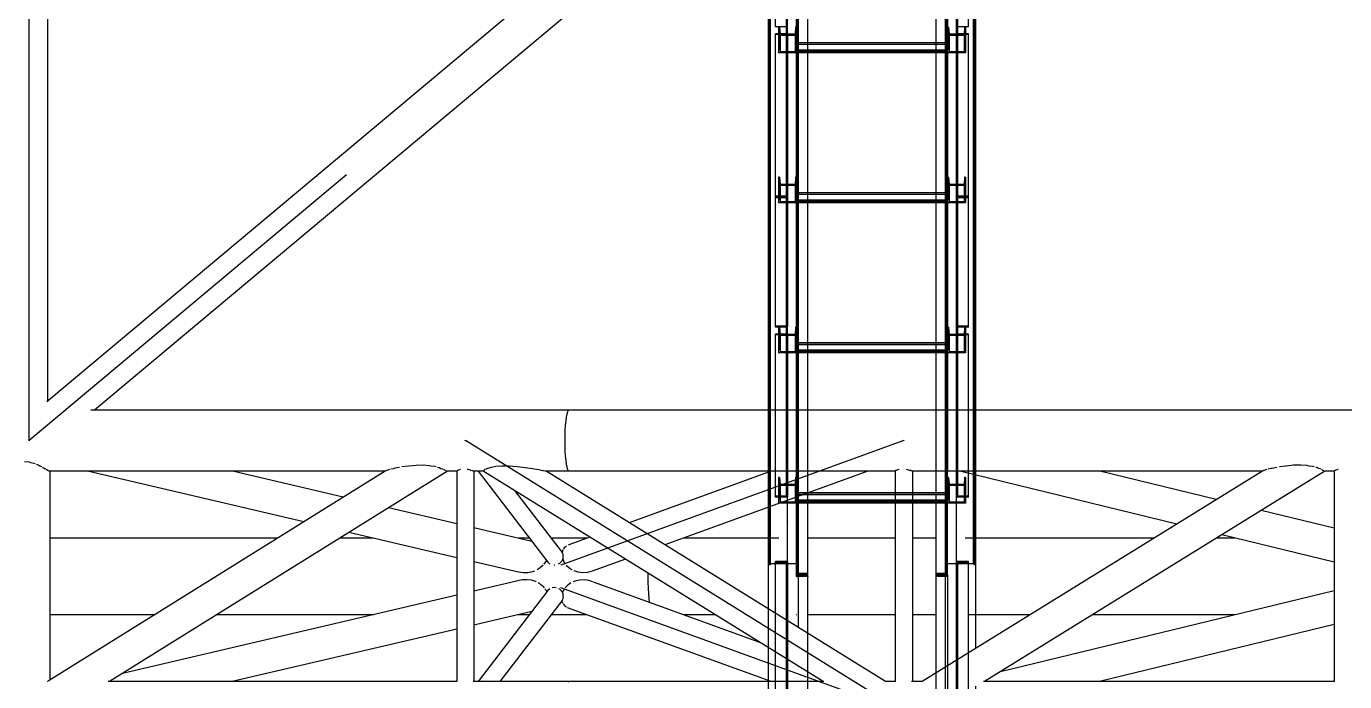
# Model space of a CAD drawing. Header units: millimetres. Extents: x 150209.93 to 150215.05, y 136675.65 to 136679.93.
# Drawn here: x 150210.9472 to 150211.1219, y 136678.4369 to 136678.5238 of the extents above; entities that cross this region are included whole.
import ezdxf

# ---------------------------------------------------------------- set-up
doc = ezdxf.new("R2010")
doc.units = ezdxf.units.MM
doc.header["$LTSCALE"] = 0.25
for name, pattern in [('CENTER', [50.8, 31.75, -6.35, 6.35, -6.35]), ('XKITLINE00', [0]), ('XKITLINE02', [4, 2, -2]), ('XKITLINE03', [6, 3, -1, 1, -1])]:
    doc.linetypes.add(name, pattern=pattern)

# ---------------------------------------------------------------- blocks, each defined once
blk = doc.blocks.new('çatıı')
at = {"color": 1, "linetype": 'XKITLINE03'}
for p, q in [((10599, 14104.66), (10599, 15770.92)), ((10711, 14104.66), (10710.99, 15770.92)), ((10605, 14100.27), (10605, 15740.27)), ((10705, 15740.27), (10705, 14100.27)), ((10599.01, 14459.35), (10599.01, 14351.82)), ((10605.02, 14458.87), (10605.02, 14447.31)), ((10705, 14447.31), (10705, 14458.87)), ((10710.99, 14351.82), (10710.99, 14459.35)), ((10705, 14448.55), (10605.02, 14448.55)), ((10605.02, 14359.4), (10605.02, 14347.84)), ((10705, 14347.84), (10705, 14359.4)), ((10599.01, 14351.82), (10599.01, 14266.2)), ((10705, 14349.08), (10605.02, 14349.08)), ((10710.99, 14266.2), (10710.99, 14351.82)), ((10599.01, 14260.42), (10599.01, 14152.89)), ((10605.02, 14259.94), (10605.02, 14248.38)), ((10705, 14248.38), (10705, 14259.94)), ((10710.99, 14152.89), (10710.99, 14260.42)), ((10705, 14249.62), (10605.02, 14249.62)), ((10605.02, 14160.47), (10605.02, 14148.91)), ((10705, 14148.91), (10705, 14160.47)), ((10705, 14150.15), (10605.02, 14150.15)), ((10599, 12460.22), (10599, 14136.58)), ((10711, 12460.22), (10710.99, 14136.58)), ((10599.01, 14110.24), (10599.01, 14019.79)), ((10710.99, 14019.79), (10710.99, 14110.24)), ((10605, 12460.27), (10605, 14100.27)), ((10705, 14100.27), (10705, 12460.27))]:
    blk.add_line(p, q, dxfattribs=at)
at = {"color": 116, "linetype": 'XKITLINE02', "true_color": 0x136734}
for p, q in [((10587.15, 14108.01), (10587.15, 15752.41)), ((10587.68, 14108.55), (10587.68, 15753.25)), ((10604.92, 14108.55), (10604.92, 15753.25)), ((10605.45, 14108.01), (10605.45, 15752.41)), ((10704.55, 14108.01), (10704.54, 15752.41)), ((10705.08, 14108.55), (10705.07, 15753.25)), ((10722.31, 14108.55), (10722.31, 15753.25)), ((10722.85, 14108.01), (10722.84, 15752.41)), ((10605, 14100.27), (10605, 15742.34)), ((10605.85, 14100.42), (10605.85, 15742.2)), ((10612.5, 14102.25), (10612.5, 15742.25)), ((10704.15, 14100.42), (10704.15, 15742.2)), ((10705, 14100.27), (10705, 15742.34)), ((10606.3, 14153.32), (10606.3, 15706.31)), ((10723.69, 14167.42), (10723.69, 15692.58)), ((10697.5, 14102.34), (10697.5, 15676.38)), ((10704.15, 15668.71), (10704.15, 14100.42)), ((10705, 15669.24), (10705, 14100.27)), ((10591.01, 14464.5), (10591.01, 14550.75)), ((10598.21, 14458.78), (10598.21, 14550.12)), ((10599.01, 14458.78), (10599.01, 14550.75)), ((10710.99, 14458.78), (10710.99, 14550.75)), ((10711.79, 14458.78), (10711.79, 14550.12)), ((10718.99, 14464.5), (10718.99, 14550.75)), ((10598.21, 14464.5), (10591.01, 14464.5)), ((10598.21, 14459.87), (10591.01, 14459.87)), ((10591.01, 14351.82), (10591.01, 14459.87)), ((10599.01, 14459.35), (10591.01, 14459.35)), ((10593.7, 14464.34), (10593.02, 14464.34)), ((10593.02, 14464.34), (10593.02, 14458.87)), ((10593.02, 14464.34), (10593.02, 14452.78)), ((10605.02, 14458.87), (10593.02, 14458.87)), ((10593.02, 14458.87), (10593.02, 14447.31)), ((10593.7, 14464.34), (10594.08, 14459.57)), ((10593.7, 14464.34), (10593.7, 14452.78)), ((10603.95, 14459.57), (10594.08, 14459.57)), ((10594.08, 14459.57), (10594.08, 14448.01)), ((10599.01, 14464.56), (10598.21, 14464.56)), ((10598.21, 14352.34), (10598.21, 14464.56)), ((10599.01, 14458.78), (10598.21, 14458.78)), ((10599.01, 14351.82), (10599.01, 14464.56)), ((10604.34, 14464.34), (10603.95, 14459.57)), ((10603.95, 14459.57), (10603.95, 14448.01)), ((10605.02, 14464.34), (10604.34, 14464.34)), ((10604.34, 14464.34), (10604.34, 14452.78)), ((10605.02, 14464.34), (10605.02, 14458.87)), ((10605.02, 14464.34), (10605.02, 14452.78)), ((10605.02, 14458.87), (10605.02, 14447.31)), ((10705, 14464.34), (10705, 14452.78)), ((10705, 14464.34), (10705, 14458.87)), ((10705.68, 14464.34), (10705, 14464.34)), ((10705, 14458.87), (10705, 14447.31)), ((10717, 14458.87), (10705, 14458.87)), ((10705.68, 14464.34), (10705.68, 14452.78)), ((10705.68, 14464.34), (10706.06, 14459.57)), ((10706.06, 14459.57), (10706.06, 14448.01)), ((10715.93, 14459.57), (10706.06, 14459.57)), ((10710.99, 14351.82), (10710.99, 14464.56)), ((10711.79, 14464.56), (10710.99, 14464.56)), ((10718.99, 14459.35), (10710.99, 14459.35)), ((10711.79, 14458.78), (10710.99, 14458.78)), ((10711.79, 14352.34), (10711.79, 14464.56)), ((10718.99, 14464.5), (10711.79, 14464.5)), ((10718.99, 14459.87), (10711.79, 14459.87)), ((10716.32, 14464.34), (10715.93, 14459.57)), ((10715.93, 14459.57), (10715.93, 14448.01)), ((10716.32, 14464.34), (10716.32, 14452.78)), ((10717, 14464.34), (10716.32, 14464.34)), ((10717, 14464.34), (10717, 14452.78)), ((10717, 14464.34), (10717, 14458.87)), ((10717, 14458.87), (10717, 14447.31)), ((10718.99, 14351.82), (10718.99, 14459.87)), ((10593.7, 14452.78), (10593.02, 14452.78)), ((10593.02, 14452.78), (10593.02, 14447.31)), ((10593.7, 14452.78), (10594.08, 14448.01)), ((10604.34, 14452.78), (10603.95, 14448.01)), ((10605.02, 14452.78), (10604.34, 14452.78)), ((10605.02, 14447.31), (10605.02, 14454.02)), ((10612.5, 14454.02), (10605.02, 14454.02)), ((10705, 14453.95), (10605.02, 14453.95)), ((10705, 14452.85), (10605.02, 14452.85)), ((10605.02, 14452.78), (10605.02, 14447.31)), ((10705, 14452.78), (10605.02, 14452.78)), ((10705, 14454.02), (10697.5, 14454.02)), ((10705, 14447.31), (10705, 14454.02)), ((10705, 14452.78), (10705, 14447.31)), ((10705.68, 14452.78), (10705, 14452.78)), ((10705.68, 14452.78), (10706.06, 14448.01)), ((10716.32, 14452.78), (10715.93, 14448.01)), ((10717, 14452.78), (10716.32, 14452.78)), ((10717, 14452.78), (10717, 14447.31)), ((10605.02, 14447.31), (10593.02, 14447.31)), ((10603.95, 14448.01), (10594.08, 14448.01)), ((10705, 14449.14), (10605.02, 14449.14)), ((10612.5, 14448.55), (10605.02, 14448.55)), ((10705, 14448.12), (10605.02, 14448.12)), ((10612.5, 14447.31), (10605.02, 14447.31)), ((10705, 14448.55), (10697.5, 14448.55)), ((10705, 14447.31), (10697.5, 14447.31)), ((10717, 14447.31), (10705, 14447.31)), ((10715.93, 14448.01), (10706.06, 14448.01)), ((10593.7, 14364.87), (10593.02, 14364.87)), ((10593.02, 14364.87), (10593.02, 14359.4)), ((10593.02, 14364.87), (10593.02, 14353.32)), ((10593.7, 14364.87), (10594.08, 14360.1)), ((10593.7, 14364.87), (10593.7, 14353.32)), ((10604.34, 14364.87), (10603.95, 14360.1)), ((10605.02, 14364.87), (10604.34, 14364.87)), ((10604.34, 14364.87), (10604.34, 14353.32)), ((10605.02, 14364.87), (10605.02, 14359.4)), ((10605.02, 14364.87), (10605.02, 14353.32)), ((10705, 14364.87), (10705, 14353.32)), ((10705, 14364.87), (10705, 14359.4)), ((10705.68, 14364.87), (10705, 14364.87)), ((10705.68, 14364.87), (10705.68, 14353.32)), ((10705.68, 14364.87), (10706.06, 14360.1)), ((10716.32, 14364.87), (10715.93, 14360.1)), ((10716.32, 14364.87), (10716.32, 14353.32)), ((10717, 14364.87), (10716.32, 14364.87)), ((10717, 14364.87), (10717, 14353.32)), ((10717, 14364.87), (10717, 14359.4)), ((10605.02, 14359.4), (10593.02, 14359.4)), ((10593.02, 14359.4), (10593.02, 14347.84)), ((10603.95, 14360.1), (10594.08, 14360.1)), ((10594.08, 14360.1), (10594.08, 14348.54)), ((10599.01, 14357.02), (10598.21, 14357.02)), ((10603.95, 14360.1), (10603.95, 14348.54)), ((10605.02, 14359.4), (10605.02, 14347.84)), ((10605.02, 14347.84), (10605.02, 14354.55)), ((10612.5, 14354.55), (10605.02, 14354.55)), ((10705, 14354.48), (10605.02, 14354.48)), ((10705, 14354.55), (10697.5, 14354.55)), ((10705, 14359.4), (10705, 14347.84)), ((10717, 14359.4), (10705, 14359.4)), ((10705, 14347.84), (10705, 14354.55)), ((10706.06, 14360.1), (10706.06, 14348.54)), ((10715.93, 14360.1), (10706.06, 14360.1)), ((10711.79, 14357.02), (10710.99, 14357.02)), ((10715.93, 14360.1), (10715.93, 14348.54)), ((10717, 14359.4), (10717, 14347.84)), ((10598.21, 14352.34), (10591.01, 14352.34)), ((10591.01, 14265.57), (10591.01, 14351.82)), ((10599.01, 14351.82), (10591.01, 14351.82)), ((10599.01, 14351.82), (10591.01, 14351.82)), ((10598.21, 14351.18), (10591.01, 14351.18)), ((10593.7, 14353.32), (10593.02, 14353.32)), ((10593.02, 14353.32), (10593.02, 14347.84)), ((10605.02, 14347.84), (10593.02, 14347.84)), ((10593.7, 14353.32), (10594.08, 14348.54)), ((10603.95, 14348.54), (10594.08, 14348.54)), ((10598.21, 14259.84), (10598.21, 14351.18)), ((10599.01, 14345.46), (10598.21, 14345.46)), ((10599.01, 14259.84), (10599.01, 14351.82)), ((10604.34, 14353.32), (10603.95, 14348.54)), ((10605.02, 14353.32), (10604.34, 14353.32)), ((10705, 14353.39), (10605.02, 14353.39)), ((10605.02, 14353.32), (10605.02, 14347.84)), ((10705, 14353.32), (10605.02, 14353.32)), ((10705, 14349.67), (10605.02, 14349.67)), ((10612.5, 14349.08), (10605.02, 14349.08)), ((10705, 14348.65), (10605.02, 14348.65)), ((10612.5, 14347.84), (10605.02, 14347.84)), ((10705, 14349.08), (10697.5, 14349.08)), ((10705, 14347.84), (10697.5, 14347.84)), ((10705, 14353.32), (10705, 14347.84)), ((10705.68, 14353.32), (10705, 14353.32)), ((10717, 14347.84), (10705, 14347.84)), ((10705.68, 14353.32), (10706.06, 14348.54)), ((10715.93, 14348.54), (10706.06, 14348.54)), ((10710.99, 14259.84), (10710.99, 14351.82)), ((10718.99, 14351.82), (10710.99, 14351.82)), ((10718.99, 14351.82), (10710.99, 14351.82)), ((10711.79, 14345.46), (10710.99, 14345.46)), ((10718.99, 14352.34), (10711.79, 14352.34)), ((10711.79, 14259.84), (10711.79, 14351.18)), ((10718.99, 14351.18), (10711.79, 14351.18)), ((10716.32, 14353.32), (10715.93, 14348.54)), ((10717, 14353.32), (10716.32, 14353.32)), ((10717, 14353.32), (10717, 14347.84)), ((10718.99, 14265.57), (10718.99, 14351.82)), ((10599.01, 14266.2), (10591.01, 14266.2)), ((10718.99, 14266.2), (10710.99, 14266.2)), ((10598.21, 14265.57), (10591.01, 14265.57)), ((10598.21, 14260.94), (10591.01, 14260.94)), ((10591.01, 14208.24), (10591.01, 14260.94)), ((10599.01, 14260.42), (10591.01, 14260.42)), ((10593.7, 14265.41), (10593.02, 14265.41)), ((10593.02, 14265.41), (10593.02, 14259.94)), ((10593.02, 14265.41), (10593.02, 14253.85)), ((10605.02, 14259.94), (10593.02, 14259.94)), ((10593.02, 14259.94), (10593.02, 14248.38)), ((10593.7, 14265.41), (10594.08, 14260.63)), ((10593.7, 14265.41), (10593.7, 14253.85)), ((10603.95, 14260.63), (10594.08, 14260.63)), ((10594.08, 14260.63), (10594.08, 14249.08)), ((10599.01, 14265.63), (10598.21, 14265.63)), ((10598.21, 14208.24), (10598.21, 14265.63)), ((10599.01, 14259.84), (10598.21, 14259.84)), ((10599.01, 14186.75), (10599.01, 14265.63)), ((10604.34, 14265.41), (10603.95, 14260.63)), ((10603.95, 14260.63), (10603.95, 14249.08)), ((10605.02, 14265.41), (10604.34, 14265.41)), ((10604.34, 14265.41), (10604.34, 14253.85)), ((10605.02, 14265.41), (10605.02, 14259.94)), ((10605.02, 14265.41), (10605.02, 14253.85)), ((10605.02, 14259.94), (10605.02, 14248.38)), ((10705, 14265.41), (10705, 14253.85)), ((10705, 14265.41), (10705, 14259.94)), ((10705.68, 14265.41), (10705, 14265.41)), ((10705, 14259.94), (10705, 14248.38)), ((10717, 14259.94), (10705, 14259.94)), ((10705.68, 14265.41), (10705.68, 14253.85)), ((10705.68, 14265.41), (10706.06, 14260.63)), ((10706.06, 14260.63), (10706.06, 14249.08)), ((10715.93, 14260.63), (10706.06, 14260.63)), ((10710.99, 14152.89), (10710.99, 14265.63)), ((10711.79, 14265.63), (10710.99, 14265.63)), ((10718.99, 14260.42), (10710.99, 14260.42)), ((10711.79, 14259.84), (10710.99, 14259.84)), ((10711.79, 14153.41), (10711.79, 14265.63)), ((10718.99, 14265.57), (10711.79, 14265.57)), ((10718.99, 14260.94), (10711.79, 14260.94)), ((10716.32, 14265.41), (10715.93, 14260.63)), ((10715.93, 14260.63), (10715.93, 14249.08)), ((10716.32, 14265.41), (10716.32, 14253.85)), ((10717, 14265.41), (10716.32, 14265.41)), ((10717, 14265.41), (10717, 14253.85)), ((10717, 14265.41), (10717, 14259.94)), ((10717, 14259.94), (10717, 14248.38)), ((10718.99, 14152.89), (10718.99, 14260.94)), ((10593.7, 14253.85), (10593.02, 14253.85)), ((10593.02, 14253.85), (10593.02, 14248.38)), ((10593.7, 14253.85), (10594.08, 14249.08)), ((10603.95, 14249.08), (10594.08, 14249.08)), ((10604.34, 14253.85), (10603.95, 14249.08)), ((10605.02, 14253.85), (10604.34, 14253.85)), ((10605.02, 14248.38), (10605.02, 14255.09)), ((10612.5, 14255.09), (10605.02, 14255.09)), ((10705, 14255.02), (10605.02, 14255.02)), ((10705, 14253.92), (10605.02, 14253.92)), ((10605.02, 14253.85), (10605.02, 14248.38)), ((10705, 14253.85), (10605.02, 14253.85)), ((10705, 14250.2), (10605.02, 14250.2)), ((10612.5, 14249.62), (10605.02, 14249.62)), ((10705, 14249.18), (10605.02, 14249.18)), ((10705, 14255.09), (10697.5, 14255.09)), ((10705, 14249.62), (10697.5, 14249.62)), ((10705, 14248.38), (10705, 14255.09)), ((10705, 14253.85), (10705, 14248.38)), ((10705.68, 14253.85), (10705, 14253.85)), ((10705.68, 14253.85), (10706.06, 14249.08)), ((10715.93, 14249.08), (10706.06, 14249.08)), ((10716.32, 14253.85), (10715.93, 14249.08)), ((10717, 14253.85), (10716.32, 14253.85)), ((10717, 14253.85), (10717, 14248.38)), ((10605.02, 14248.38), (10593.02, 14248.38)), ((10612.5, 14248.38), (10605.02, 14248.38)), ((10705, 14248.38), (10697.5, 14248.38)), ((10717, 14248.38), (10705, 14248.38)), ((10586.3, 14169.97), (10586.3, 14210.57)), ((10591.01, 14152.89), (10591.01, 14208.24)), ((10598.21, 14153.41), (10598.21, 14208.24)), ((10599.01, 14152.89), (10599.01, 14208.24)), ((10606.3, 14153.32), (10606.3, 14210.57)), ((10612.5, 14155.57), (10612.5, 14210.57)), ((10697.5, 14169.97), (10697.5, 14210.57)), ((10703.69, 14169.97), (10703.69, 14210.57)), ((10723.69, 14167.42), (10723.69, 14210.57)), ((10586.3, 14146.06), (10586.3, 14169.33)), ((10593.7, 14165.94), (10593.02, 14165.94)), ((10593.02, 14165.94), (10593.02, 14160.47)), ((10593.02, 14165.94), (10593.02, 14154.38)), ((10593.7, 14165.94), (10594.08, 14161.17)), ((10593.7, 14165.94), (10593.7, 14154.38)), ((10604.34, 14165.94), (10603.95, 14161.17)), ((10605.02, 14165.94), (10604.34, 14165.94)), ((10604.34, 14165.94), (10604.34, 14154.38)), ((10605.02, 14165.94), (10605.02, 14160.47)), ((10605.02, 14165.94), (10605.02, 14154.38)), ((10705, 14154.38), (10705, 14165.94)), ((10705, 14165.94), (10705, 14160.47)), ((10705.68, 14165.94), (10705, 14165.94)), ((10705.68, 14165.94), (10705.68, 14154.38)), ((10705.68, 14165.94), (10706.06, 14161.17)), ((10716.32, 14165.94), (10715.93, 14161.17)), ((10716.32, 14165.94), (10716.32, 14154.38)), ((10717, 14165.94), (10716.32, 14165.94)), ((10717, 14165.94), (10717, 14154.38)), ((10717, 14165.94), (10717, 14160.47)), ((10598.21, 14153.41), (10591.01, 14153.41)), ((10599.01, 14152.89), (10591.01, 14152.89)), ((10605.02, 14160.47), (10593.02, 14160.47)), ((10593.02, 14160.47), (10593.02, 14148.91)), ((10593.7, 14154.38), (10593.02, 14154.38)), ((10593.02, 14154.38), (10593.02, 14148.91)), ((10593.7, 14154.38), (10594.08, 14149.61)), ((10603.95, 14161.17), (10594.08, 14161.17)), ((10594.08, 14161.17), (10594.08, 14149.61)), ((10599.01, 14158.09), (10598.21, 14158.09)), ((10603.95, 14161.17), (10603.95, 14149.61)), ((10604.34, 14154.38), (10603.95, 14149.61)), ((10605.02, 14154.38), (10604.34, 14154.38)), ((10605.02, 14148.91), (10605.02, 14160.47)), ((10605.02, 14148.91), (10605.02, 14155.62)), ((10612.65, 14155.62), (10605.02, 14155.62)), ((10705, 14155.55), (10605.02, 14155.55)), ((10705, 14154.45), (10605.02, 14154.45)), ((10605.02, 14154.38), (10605.02, 14148.91)), ((10705, 14154.38), (10605.02, 14154.38)), ((10681.74, 14155.62), (10670.34, 14155.62)), ((10705, 14155.62), (10697.5, 14155.62)), ((10705, 14148.91), (10705, 14160.47)), ((10717, 14160.47), (10705, 14160.47)), ((10705, 14148.91), (10705, 14155.62)), ((10705, 14154.38), (10705, 14148.91)), ((10705.68, 14154.38), (10705, 14154.38)), ((10705.68, 14154.38), (10706.06, 14149.61)), ((10706.06, 14161.17), (10706.06, 14149.61)), ((10715.93, 14161.17), (10706.06, 14161.17)), ((10711.79, 14158.09), (10710.99, 14158.09)), ((10718.99, 14152.89), (10710.99, 14152.89)), ((10718.99, 14153.41), (10711.79, 14153.41)), ((10715.93, 14161.17), (10715.93, 14149.61)), ((10716.32, 14154.38), (10715.93, 14149.61)), ((10717, 14154.38), (10716.32, 14154.38)), ((10717, 14160.47), (10717, 14148.91)), ((10717, 14154.38), (10717, 14148.91)), ((10605.02, 14148.91), (10593.02, 14148.91)), ((10603.95, 14149.61), (10594.08, 14149.61)), ((10705, 14150.74), (10605.02, 14150.74)), ((10612.5, 14150.15), (10605.02, 14150.15)), ((10705, 14149.72), (10605.02, 14149.72)), ((10612.5, 14148.91), (10605.02, 14148.91)), ((10681.74, 14150.15), (10670.34, 14150.15)), ((10681.74, 14148.91), (10670.34, 14148.91)), ((10705, 14150.15), (10697.5, 14150.15)), ((10705, 14148.91), (10697.5, 14148.91)), ((10717, 14148.91), (10705, 14148.91)), ((10715.93, 14149.61), (10706.06, 14149.61)), ((10591.01, 14108.62), (10591.01, 14110.24)), ((10599.01, 14110.24), (10591.01, 14110.24)), ((10598.21, 14109.62), (10591.01, 14109.62)), ((10598.21, 14017.22), (10598.21, 14109.62)), ((10599.01, 14013.65), (10599.01, 14110.24)), ((10710.99, 14013.65), (10710.99, 14110.24)), ((10718.99, 14110.24), (10710.99, 14110.24)), ((10711.79, 14013.65), (10711.79, 14109.62)), ((10718.99, 14109.62), (10711.79, 14109.62)), ((10718.99, 14019.18), (10718.99, 14110.24)), ((10586.3, 14108.01), (10586.3, 14108.62)), ((10587.15, 14108.01), (10586.3, 14108.01)), ((10587.15, 14108.01), (10586.3, 14108.01)), ((10587.68, 14108.55), (10587.15, 14108.01)), ((10587.68, 14108.55), (10587.15, 14108.01)), ((10587.15, 12464.01), (10587.15, 14108.01)), ((10587.68, 12464.27), (10587.68, 14108.55)), ((10604.92, 14108.55), (10587.68, 14108.55)), ((10604.92, 14108.55), (10587.68, 14108.55)), ((10591.01, 14019.18), (10591.01, 14108.62)), ((10599.01, 14104.09), (10598.21, 14104.09)), ((10604.92, 12464.27), (10604.92, 14108.55)), ((10604.92, 14108.55), (10605.45, 14108.01)), ((10604.92, 14108.55), (10605.45, 14108.01)), ((10606.3, 14102.34), (10605, 14102.34)), ((10605, 12460.27), (10605, 14101.46)), ((10606.3, 14101.46), (10605, 14101.46)), ((10612.5, 14100.27), (10605, 14100.27)), ((10612.5, 14100.27), (10605, 14100.27)), ((10605.45, 12464.01), (10605.45, 14108.01)), ((10606.3, 14108.01), (10605.45, 14108.01)), ((10606.3, 14108.01), (10605.45, 14108.01)), ((10606.3, 14102.2), (10605.85, 14102.2)), ((10612.5, 14101.41), (10605.85, 14101.37)), ((10605.85, 12460.36), (10605.85, 14101.37)), ((10612.5, 14100.36), (10605.85, 14100.42)), ((10612.5, 14100.32), (10605.85, 14100.36)), ((10606.3, 14108.01), (10606.3, 14108.62)), ((10612.5, 14102.25), (10612.5, 14102.34)), ((10612.5, 14100.27), (10612.5, 14101.46)), ((10612.5, 12461.41), (10612.5, 14101.41)), ((10612.5, 14100.36), (10612.5, 14100.27)), ((10697.5, 14102.25), (10697.5, 14102.34)), ((10697.5, 14101.46), (10697.5, 14101.41)), ((10697.5, 14100.27), (10697.5, 14101.46)), ((10704.15, 14101.37), (10697.5, 14101.41)), ((10704.15, 14100.42), (10697.5, 14100.36)), ((10704.15, 14100.36), (10697.5, 14100.32)), ((10697.5, 14100.32), (10697.5, 14100.27)), ((10705, 14100.27), (10697.5, 14100.27)), ((10705, 14100.27), (10697.5, 14100.27)), ((10704.54, 14108.01), (10703.69, 14108.01)), ((10705, 14102.34), (10703.69, 14102.34)), ((10704.15, 14102.2), (10703.69, 14102.2)), ((10705, 14101.46), (10703.69, 14101.46)), ((10703.7, 14108.01), (10703.7, 14108.62)), ((10704.55, 14108.01), (10703.7, 14108.01)), ((10704.15, 14101.37), (10704.15, 14100.36)), ((10704.15, 12460.36), (10704.15, 14101.37)), ((10705.07, 14108.55), (10704.54, 14108.01)), ((10704.55, 12464.01), (10704.54, 14108.01)), ((10705.08, 14108.55), (10704.55, 14108.01)), ((10705, 14101.46), (10705, 14100.27)), ((10705, 12460.27), (10705, 14101.46)), ((10705.08, 12464.27), (10705.07, 14108.55)), ((10722.31, 14108.55), (10705.07, 14108.55)), ((10722.31, 14108.55), (10705.08, 14108.55)), ((10711.79, 14104.09), (10710.99, 14104.09)), ((10722.31, 12464.27), (10722.31, 14108.55)), ((10722.31, 14108.55), (10722.84, 14108.01)), ((10722.31, 14108.55), (10722.85, 14108.01)), ((10722.85, 12464.01), (10722.84, 14108.01)), ((10723.69, 14108.01), (10722.84, 14108.01)), ((10723.7, 14108.01), (10722.85, 14108.01)), ((10723.7, 14108.01), (10723.7, 14108.62)), ((10586.3, 14031.23), (10586.3, 14078.7)), ((10606.3, 12512.75), (10606.3, 14066.32)), ((10612.5, 13989.97), (10612.5, 14062.48)), ((10723.69, 12527.64), (10723.69, 14052.58)), ((10703.69, 13989.97), (10703.69, 14040.21)), ((10586.3, 13989.97), (10586.3, 14030.57)), ((10697.5, 12461.41), (10697.5, 14036.38)), ((10697.5, 13989.97), (10697.5, 14036.38))]:
    blk.add_line(p, q, dxfattribs=at)
at = {"color": 8, "linetype": 'CENTER'}
for p, q in [((11840, 15650.27), (10096.38, 14190.28)), ((10096.38, 14190.27), (10096.38, 15650.27)), ((10676.04, 14010.27), (10385.47, 14190.27)), ((10676.04, 14190.27), (10448.79, 14107.77)), ((10676.04, 14010.27), (10448.79, 14092.77))]:
    blk.add_line(p, q, dxfattribs=at)
at = {"color": 8, "linetype": 'XKITLINE00'}
for p, q in [((10108.56, 15624.19), (10108.56, 14216.36)), ((10949.21, 14920.27), (10108.22, 14216.08)), ((10968.19, 14904.39), (10139.6, 14210.57)), ((10454.1, 14210.57), (10137.23, 14210.57)), ((10452.3, 14205.83), (10451.95, 14203.32)), ((10452.7, 14207.86), (10452.3, 14205.83)), ((10453.14, 14209.35), (10452.7, 14207.86)), ((10453.14, 14209.35), (10452.7, 14207.86)), ((10453.61, 14210.27), (10453.14, 14209.35)), ((10453.61, 14210.27), (10453.14, 14209.35)), ((10454.1, 14210.57), (10453.61, 14210.27)), ((10454.1, 14210.57), (10453.61, 14210.27)), ((11718.96, 14210.57), (10454.1, 14210.57)), ((10451.47, 14197.22), (10451.34, 14193.8)), ((10451.67, 14200.42), (10451.47, 14197.22)), ((10451.95, 14203.32), (10451.67, 14200.42)), ((10451.34, 14193.8), (10451.3, 14190.27)), ((10451.3, 14190.27), (10451.34, 14186.75)), ((10451.34, 14186.75), (10451.47, 14183.33)), ((10451.47, 14183.33), (10451.67, 14180.12)), ((10451.67, 14180.12), (10451.95, 14177.23)), ((10096.38, 14176.02), (10093.35, 14176.24)), ((10097.58, 14175.65), (10096.38, 14176.02)), ((10099.42, 14175.24), (10097.58, 14175.65)), ((10100.28, 14174.89), (10099.42, 14175.24)), ((10102.3, 14174.08), (10101.2, 14174.52)), ((10103.38, 14173.42), (10102.3, 14174.08)), ((10104.75, 14172.83), (10103.38, 14173.42)), ((10106.62, 14171.69), (10105.25, 14172.55)), ((10107.05, 14171.52), (10106.62, 14171.69)), ((10107.43, 14171.3), (10107.05, 14171.52)), ((10108.68, 14170.56), (10107.76, 14171.11)), ((10108.68, 14170.56), (10108.71, 14170.53)), ((10109.11, 14170.34), (10108.71, 14170.53)), ((10109.69, 14170.07), (10109.3, 14170.25)), ((10332.43, 14170.1), (10109.62, 14031.37)), ((10332.72, 14170.25), (10332.43, 14170.1)), ((10333.18, 14170.48), (10332.91, 14170.34)), ((10333.43, 14170.53), (10333.18, 14170.48)), ((10335.23, 14171.11), (10333.43, 14170.53)), ((10337.91, 14171.69), (10336.02, 14171.3)), ((10338.84, 14171.95), (10337.91, 14171.69)), ((10341.89, 14172.55), (10338.84, 14171.95)), ((10347.91, 14173.42), (10343.4, 14172.83)), ((10352.95, 14173.92), (10347.91, 14173.42)), ((10357.62, 14173.99), (10352.95, 14173.92)), ((10361.7, 14173.64), (10357.62, 14173.99)), ((10362.68, 14173.42), (10361.7, 14173.64)), ((10365.23, 14173.05), (10362.68, 14173.42)), ((10366.03, 14172.83), (10365.23, 14173.05)), ((10368.1, 14172.27), (10367.08, 14172.55)), ((10369.23, 14171.69), (10368.1, 14172.27)), ((10370.29, 14171.43), (10369.23, 14171.69)), ((10370.57, 14171.3), (10370.29, 14171.43)), ((10371.89, 14170.7), (10370.99, 14171.11)), ((10371.89, 14170.7), (10372.02, 14170.53)), ((10372.67, 14170.34), (10372.02, 14170.53)), ((10373.04, 14170.24), (10372.98, 14170.25)), ((10373.04, 14170.24), (10373.22, 14169.98)), ((10379.88, 14170.25), (10379.77, 14170.14)), ((10379.77, 14170.14), (10379.77, 14030.57)), ((10380.05, 14170.42), (10379.98, 14170.35)), ((10380.53, 14170.55), (10380.05, 14170.42)), ((10380.86, 14170.75), (10380.53, 14170.55)), ((10382.12, 14171.1), (10380.86, 14170.75)), ((10382.24, 14171.11), (10382.12, 14171.1)), ((10387.23, 14171.05), (10386.76, 14171.11)), ((10388.82, 14170.69), (10387.23, 14171.05)), ((10389.17, 14170.55), (10388.82, 14170.69)), ((10390.08, 14170.38), (10389.17, 14170.55)), ((10390.17, 14170.35), (10390.08, 14170.38)), ((10390.89, 14170.1), (10390.45, 14170.25)), ((10390.89, 14170.1), (10391.01, 14169.98)), ((10397.66, 14170.32), (10397.29, 14170.12)), ((10622.55, 14030.57), (10397.29, 14170.12)), ((10398.49, 14171.1), (10397.61, 14170.48)), ((10397.61, 14170.48), (10397.66, 14170.32)), ((10399.24, 14171.31), (10398.49, 14171.1)), ((10400.06, 14171.86), (10399.24, 14171.31)), ((10402.47, 14172.57), (10400.06, 14171.86)), ((10404.74, 14172.88), (10402.47, 14172.57)), ((10405.73, 14173.11), (10404.74, 14172.88)), ((10409.73, 14173.42), (10405.73, 14173.11)), ((10414.51, 14173.34), (10409.73, 14173.42)), ((10419.83, 14172.88), (10414.51, 14173.34)), ((10425.01, 14172.3), (10419.83, 14172.88)), ((10430.01, 14171.52), (10425.01, 14172.3)), ((10430.98, 14171.31), (10430.01, 14171.52)), ((10434.08, 14170.86), (10430.98, 14171.31)), ((10436.73, 14170.32), (10434.08, 14170.86)), ((10437.17, 14170.27), (10436.73, 14170.32)), ((10438.77, 14170.01), (10437.17, 14170.27)), ((10451.95, 14177.23), (10452.3, 14174.72)), ((10452.3, 14174.72), (10452.7, 14172.69)), ((10452.7, 14172.69), (10453.14, 14171.2)), ((10452.7, 14172.69), (10453.14, 14171.2)), ((10453.14, 14171.2), (10453.61, 14170.28)), ((10453.14, 14171.2), (10453.61, 14170.28)), ((10454.1, 14169.97), (10453.61, 14170.28)), ((10454.1, 14169.97), (10453.61, 14170.28)), ((10670.49, 14170.25), (10670.34, 14170.11)), ((10670.34, 14170.11), (10670.34, 14030.57)), ((10670.62, 14170.39), (10670.59, 14170.35)), ((10671.2, 14170.56), (10670.62, 14170.39)), ((10671.43, 14170.7), (10671.2, 14170.56)), ((10672.69, 14171.07), (10671.43, 14170.7)), ((10673.01, 14171.11), (10672.69, 14171.07)), ((10677.81, 14171.1), (10677.75, 14171.11)), ((10679.39, 14170.75), (10677.81, 14171.1)), ((10679.9, 14170.56), (10679.39, 14170.75)), ((10680.66, 14170.42), (10679.9, 14170.56)), ((10680.86, 14170.35), (10680.66, 14170.42)), ((10681.47, 14170.15), (10681.15, 14170.25)), ((10681.47, 14170.15), (10681.62, 14169.98)), ((10913.98, 14170.25), (10913.64, 14170.08)), ((10914.42, 14170.47), (10914.18, 14170.35)), ((10914.82, 14170.56), (10914.42, 14170.47)), ((10916.55, 14171.11), (10914.82, 14170.56)), ((10919.42, 14171.73), (10917.42, 14171.31)), ((10920.06, 14171.91), (10919.42, 14171.73)), ((10923.28, 14172.55), (10920.06, 14171.91)), ((10929.27, 14173.44), (10924.9, 14172.85)), ((10929.72, 14173.47), (10929.27, 14173.44)), ((10934.36, 14173.95), (10929.72, 14173.47)), ((10939.11, 14174.06), (10934.36, 14173.95)), ((10943.26, 14173.74), (10939.11, 14174.06)), ((10944.51, 14173.47), (10943.26, 14173.74)), ((10946.82, 14173.15), (10944.51, 14173.47)), ((10947.98, 14172.85), (10946.82, 14173.15)), ((10949.72, 14172.39), (10949.11, 14172.55)), ((10951.02, 14171.73), (10949.72, 14172.39)), ((10951.87, 14171.52), (10951.02, 14171.73)), ((10952.33, 14171.31), (10951.87, 14171.52)), ((10953.48, 14170.79), (10952.77, 14171.11)), ((10953.48, 14170.79), (10953.65, 14170.56)), ((10954.33, 14170.35), (10953.65, 14170.56)), ((10954.58, 14170.25), (10954.75, 14169.98)), ((10961.47, 14170.25), (10961.33, 14170.11)), ((10961.33, 14170.11), (10961.33, 14030.57)), ((10961.61, 14170.39), (10961.57, 14170.35)), ((10962.19, 14170.56), (10961.61, 14170.39)), ((10962.42, 14170.7), (10962.19, 14170.56)), ((10963.68, 14171.07), (10962.42, 14170.7)), ((10963.97, 14171.11), (10963.68, 14171.07)), ((10109.69, 14170.07), (10109.76, 14169.98)), ((10109.89, 14170), (10109.76, 14169.98)), ((10332.22, 14169.97), (10109.92, 14169.97)), ((10110.03, 14169.97), (10110.03, 14031.63)), ((10278.35, 14136.43), (10135.06, 14169.97)), ((10373.54, 14169.99), (10149.63, 14030.57)), ((10304.6, 14152.78), (10231.13, 14169.97)), ((10373.54, 14169.99), (10373.22, 14169.98)), ((10379.77, 14169.97), (10373.52, 14169.97)), ((10373.54, 14169.99), (10373.53, 14170)), ((10391.17, 14169.99), (10391.01, 14169.98)), ((10391.17, 14169.99), (10391.14, 14170)), ((10391.17, 14169.99), (10391.17, 14030.57)), ((10397.52, 14169.97), (10391.17, 14169.97)), ((10393.87, 14169.97), (10440.04, 14109.81)), ((10438.94, 14169.93), (10438.77, 14170.01)), ((10454.1, 14169.97), (10438.84, 14169.97)), ((10438.91, 14169.97), (10438.94, 14169.93)), ((10664, 14030.57), (10438.97, 14169.97)), ((10670.34, 14169.97), (10454.1, 14169.97)), ((10588.06, 14169.97), (10494.06, 14135.85)), ((10652.19, 14169.97), (10517.75, 14121.17)), ((10681.74, 14169.99), (10681.62, 14169.98)), ((10681.74, 14169.99), (10681.66, 14170)), ((10681.74, 14169.99), (10681.74, 14030.57)), ((10913.47, 14169.97), (10681.74, 14169.97)), ((10913.64, 14170.08), (10688.12, 14030.57)), ((10856.96, 14135.02), (10713.19, 14169.97)), ((10954.98, 14169.99), (10729.61, 14030.57)), ((10883.11, 14151.2), (10805.88, 14169.97)), ((10954.98, 14169.99), (10954.75, 14169.98)), ((10954.98, 14169.99), (10954.96, 14170)), ((10961.33, 14169.97), (10954.96, 14169.97)), ((10417.95, 14157.32), (10449.53, 14116.16)), ((10379.77, 14135.18), (10334.61, 14145.75)), ((10961.33, 14132.18), (10912.89, 14143.95)), ((10379.77, 14112.69), (10308.36, 14129.4)), ((10429.51, 14123.53), (10391.17, 14132.51)), ((10961.33, 14109.64), (10886.74, 14127.77)), ((10261.07, 14125.67), (10110.03, 14125.67)), ((10324.29, 14125.67), (10302.37, 14125.67)), ((10427.86, 14125.67), (10420.36, 14125.67)), ((10466.03, 14125.67), (10442.23, 14125.67)), ((10450.2, 14117.99), (10449.96, 14117.6)), ((10451, 14119.28), (10450.51, 14118.49)), ((10451.58, 14119.74), (10451, 14119.28)), ((10452.53, 14120.59), (10451.58, 14119.74)), ((10452.58, 14120.61), (10452.53, 14120.59)), ((10454.63, 14121.53), (10453.5, 14121.03)), ((10467.92, 14126.36), (10454.63, 14121.53)), ((10593.3, 14125.67), (10530.16, 14125.67)), ((10605, 14125.67), (10604.73, 14125.67)), ((10670.34, 14125.67), (10612.5, 14125.67)), ((10697.5, 14125.67), (10681.74, 14125.67)), ((10705.28, 14125.67), (10705, 14125.67)), ((10841.85, 14125.67), (10716.71, 14125.67)), ((10895.38, 14125.67), (10883.34, 14125.67)), ((10420.69, 14103.11), (10391.17, 14110.02)), ((10438.69, 14110), (10437.57, 14108.46)), ((10439.21, 14110.89), (10438.69, 14110)), ((10441.26, 14108.66), (10440.04, 14109.81)), ((10448.98, 14110.02), (10447.86, 14108.91)), ((10449.12, 14110.15), (10448.98, 14110.02)), ((10449.9, 14111.47), (10449.12, 14110.15)), ((10449.53, 14116.16), (10449.56, 14116.12)), ((10449.56, 14116.12), (10449.85, 14115.43)), ((10449.85, 14116.94), (10449.58, 14116.07)), ((10449.96, 14117.6), (10449.85, 14116.94)), ((10449.85, 14115.43), (10450.03, 14115.03)), ((10449.99, 14111.65), (10449.96, 14111.58)), ((10450.15, 14113.32), (10449.99, 14111.65)), ((10450, 14111.5), (10450.05, 14111.3)), ((10450.03, 14115.03), (10450.18, 14113.49)), ((10450.05, 14111.3), (10450.69, 14110.18)), ((10450.18, 14113.49), (10450.15, 14113.32)), ((10450.69, 14110.18), (10451.15, 14109.12)), ((10451.15, 14109.12), (10451.65, 14108.48)), ((10491.62, 14111.68), (10469.56, 14103.68)), ((10423.79, 14102.63), (10420.69, 14103.11)), ((10426.92, 14102.7), (10423.79, 14102.63)), ((10429.95, 14103.31), (10426.92, 14102.7)), ((10431.38, 14103.89), (10429.95, 14103.31)), ((10435.04, 14105.99), (10432.97, 14104.6)), ((10435.26, 14106.22), (10435.04, 14105.99)), ((10437.03, 14107.77), (10435.26, 14106.22)), ((10441.69, 14108.46), (10441.26, 14108.66)), ((10444.54, 14107.75), (10444.3, 14107.77)), ((10444.68, 14107.77), (10444.54, 14107.75)), ((10447.86, 14108.91), (10447.01, 14108.46)), ((10452.19, 14107.81), (10452.76, 14107.1)), ((10453.67, 14106.39), (10452.76, 14107.1)), ((10454.83, 14105.35), (10453.67, 14106.39)), ((10456.16, 14104.63), (10454.83, 14105.35)), ((10460.19, 14103.12), (10457.55, 14103.92)), ((10463.29, 14102.76), (10460.19, 14103.12)), ((10466.46, 14102.95), (10463.29, 14102.76)), ((10469.56, 14103.68), (10466.46, 14102.95)), ((10506.45, 14102.5), (10506.43, 14100.27)), ((10506.43, 14100.27), (10506.47, 14096.3)), ((10423.16, 14097.96), (10391.17, 14090.47)), ((10426.24, 14098.14), (10423.16, 14097.96)), ((10429.28, 14097.78), (10426.24, 14098.14)), ((10432.13, 14096.89), (10429.28, 14097.78)), ((10432.49, 14096.69), (10432.13, 14096.89)), ((10434.63, 14095.52), (10433.77, 14095.99)), ((10435.76, 14094.53), (10434.63, 14095.52)), ((10436.79, 14093.76), (10435.76, 14094.53)), ((10436.79, 14093.76), (10437.63, 14092.81)), ((10438.23, 14092.13), (10438.58, 14091.73)), ((10438.58, 14091.73), (10439.11, 14090.73)), ((10441.41, 14092.09), (10440.19, 14090.93)), ((10441.51, 14092.13), (10441.41, 14092.09)), ((10444.69, 14093), (10442.96, 14092.8)), ((10445.67, 14092.81), (10444.69, 14093)), ((10448.01, 14091.83), (10447.43, 14092.13)), ((10449.11, 14090.73), (10448.01, 14091.83)), ((10451.15, 14092.1), (10450.26, 14090.59)), ((10453.2, 14094.39), (10451.62, 14092.79)), ((10453.29, 14094.5), (10453.2, 14094.39)), ((10455.32, 14095.96), (10453.29, 14094.5)), ((10458.16, 14097.24), (10456.85, 14096.67)), ((10461.12, 14097.88), (10458.16, 14097.24)), ((10464.24, 14097.98), (10461.12, 14097.88)), ((10467.36, 14097.54), (10464.24, 14097.98)), ((10470.03, 14096.67), (10467.36, 14097.54)), ((10580.67, 14056.52), (10470.32, 14096.58)), ((10506.47, 14096.3), (10506.6, 14092.43)), ((10506.6, 14092.43), (10506.81, 14088.74)), ((10379.77, 14087.8), (10158.26, 14035.94)), ((10440.19, 14090.93), (10393.87, 14030.57)), ((10449.56, 14084.42), (10408.24, 14030.57)), ((10439.11, 14090.73), (10439.56, 14090.11)), ((10449.27, 14090.58), (10449.11, 14090.73)), ((10449.27, 14090.58), (10449.77, 14089.72)), ((10449.35, 14084.14), (10449.37, 14083.97)), ((10449.37, 14083.97), (10449.47, 14083.79)), ((10449.47, 14083.79), (10449.95, 14082.6)), ((10449.88, 14085.15), (10449.56, 14084.42)), ((10449.77, 14089.72), (10450.02, 14088.93)), ((10450.17, 14090.46), (10449.83, 14089.54)), ((10450.06, 14085.55), (10449.88, 14085.15)), ((10450.02, 14088.93), (10450.1, 14088.05)), ((10450.07, 14085.66), (10450.06, 14085.55)), ((10450.21, 14087.09), (10450.08, 14085.75)), ((10450.11, 14087.94), (10450.18, 14087.27)), ((10450.26, 14090.59), (10450.17, 14090.46)), ((10450.18, 14087.27), (10450.21, 14087.09)), ((10506.81, 14088.74), (10507.1, 14085.34)), ((10507.1, 14085.34), (10507.36, 14083.13)), ((10961.33, 14090.85), (10740.07, 14037.05)), ((10179.49, 14074.87), (10110.03, 14074.87)), ((10324.55, 14074.87), (10220.78, 14074.87)), ((10429.56, 14077.09), (10391.17, 14068.1)), ((10427.86, 14074.87), (10420.02, 14074.87)), ((10466.08, 14074.87), (10442.23, 14074.87)), ((10450.19, 14082.09), (10451.22, 14080.96)), ((10451.22, 14080.96), (10451.46, 14080.65)), ((10452.56, 14079.97), (10451.46, 14080.65)), ((10453.26, 14079.53), (10453.24, 14079.54)), ((10588.11, 14030.57), (10453.26, 14079.53)), ((10551.04, 14074.87), (10530.11, 14074.87)), ((10605, 14074.87), (10604.73, 14074.87)), ((10670.34, 14074.87), (10612.5, 14074.87)), ((10697.5, 14074.87), (10681.74, 14074.87)), ((10705.28, 14074.87), (10705, 14074.87)), ((10759.73, 14074.87), (10718.99, 14074.87)), ((10895.7, 14074.87), (10801.22, 14074.87)), ((10379.77, 14065.43), (10230.87, 14030.57)), ((10961.33, 14068.44), (10805.62, 14030.57)), ((10108.68, 14030.6), (10108.54, 14030.46)), ((10108.77, 14030.71), (10108.68, 14030.6)), ((10109.07, 14031.1), (10108.84, 14030.8)), ((10108.98, 14030.97), (10108.96, 14030.96)), ((10109.57, 14031.34), (10109.07, 14031.1)), ((10379.85, 14030.57), (10148.78, 14030.57)), ((10454.1, 14030.57), (10390.54, 14030.57)), ((10454.1, 14030.57), (10453.61, 14030.27)), ((10454.1, 14030.57), (10453.61, 14030.27)), ((10622.93, 14030.57), (10454.1, 14030.57)), ((10670.47, 14030.57), (10663.74, 14030.57)), ((10688.17, 14030.57), (10681.21, 14030.57)), ((10961.46, 14030.57), (10728.82, 14030.57))]:
    blk.add_line(p, q, dxfattribs=at)
at = {"color": 7, "linetype": 'XKITLINE00'}
for p, q in [((10723.69, 14210.57), (10723.69, 14699.66)), ((10697.5, 14210.57), (10697.5, 14677.72)), ((10703.69, 14210.57), (10703.69, 14682.91)), ((10606.3, 14210.57), (10606.3, 14601.36)), ((10612.5, 14210.57), (10612.5, 14606.55)), ((10586.3, 14210.57), (10586.3, 14584.62)), ((10697.5, 14454.02), (10612.5, 14454.02)), ((10697.5, 14448.55), (10612.5, 14448.55)), ((10697.5, 14447.31), (10612.5, 14447.31)), ((10697.5, 14354.55), (10612.5, 14354.55)), ((10697.5, 14349.08), (10612.5, 14349.08)), ((10697.5, 14347.84), (10612.5, 14347.84)), ((10697.5, 14255.09), (10612.5, 14255.09)), ((10697.5, 14249.62), (10612.5, 14249.62)), ((10697.5, 14248.38), (10612.5, 14248.38)), ((10586.3, 14169.33), (10586.3, 14169.97)), ((10697.5, 14102.34), (10697.5, 14169.97)), ((10703.7, 14108.62), (10703.69, 14169.97)), ((10723.7, 14108.62), (10723.69, 14167.42)), ((10606.3, 14108.62), (10606.3, 14153.32)), ((10612.5, 14102.34), (10612.5, 14155.57)), ((10670.34, 14155.62), (10612.65, 14155.62)), ((10697.5, 14155.62), (10681.74, 14155.62)), ((10586.3, 14108.62), (10586.3, 14146.06)), ((10670.34, 14150.15), (10612.5, 14150.15)), ((10670.34, 14148.91), (10612.5, 14148.91)), ((10697.5, 14150.15), (10681.74, 14150.15)), ((10697.5, 14148.91), (10681.74, 14148.91)), ((10586.3, 14078.7), (10586.3, 14108.62)), ((10606.3, 14108.62), (10586.3, 14108.62)), ((10606.3, 14108.62), (10586.3, 14108.62)), ((10606.3, 14066.32), (10606.3, 14108.62)), ((10612.5, 14102.34), (10606.3, 14102.34)), ((10612.5, 14102.25), (10606.3, 14102.2)), ((10612.5, 14101.46), (10606.3, 14101.46)), ((10612.5, 14102.34), (10612.5, 14102.25)), ((10612.5, 14101.46), (10612.5, 14102.25)), ((10612.5, 14062.48), (10612.5, 14101.46)), ((10697.5, 14101.46), (10697.5, 14102.34)), ((10703.69, 14102.34), (10697.5, 14102.34)), ((10703.69, 14102.2), (10697.5, 14102.25)), ((10703.69, 14101.46), (10697.5, 14101.46)), ((10697.5, 14036.38), (10697.5, 14101.46)), ((10703.69, 14040.21), (10703.69, 14108.62)), ((10723.69, 14108.62), (10703.69, 14108.62)), ((10723.7, 14108.62), (10703.7, 14108.62)), ((10723.69, 14052.58), (10723.69, 14108.62)), ((10586.3, 14030.57), (10586.3, 14031.23))]:
    blk.add_line(p, q, dxfattribs=at)
at = {"color": 1, "linetype": 'XKITLINE00'}
for centre in [(10599.01, 14459.35), (10605.02, 14458.87), (10705, 14458.87), (10710.99, 14459.35), (10605.02, 14448.55), (10605.02, 14447.31), (10705, 14448.55), (10705, 14447.31), (10605.02, 14359.4), (10705, 14359.4), (10599.01, 14351.82), (10599.01, 14351.82), (10605.02, 14349.08), (10605.02, 14347.84), (10705, 14349.08), (10705, 14347.84), (10710.99, 14351.82), (10710.99, 14351.82), (10599.01, 14266.2), (10710.99, 14266.2), (10599.01, 14260.42), (10605.02, 14259.94), (10705, 14259.94), (10710.99, 14260.42), (10605.02, 14249.62), (10705, 14249.62), (10605.02, 14248.38), (10705, 14248.38), (10599.01, 14152.89), (10605.02, 14160.47), (10705, 14160.47), (10710.99, 14152.89), (10605.02, 14150.15), (10605.02, 14148.91), (10705, 14150.15), (10705, 14148.91), (10599, 14136.58), (10710.99, 14136.58), (10599.01, 14110.24), (10710.99, 14110.24), (10599, 14104.66), (10605, 14100.27), (10605, 14100.27), (10705, 14100.27), (10705, 14100.27), (10711, 14104.66)]:
    blk.add_circle(centre, 0.05, dxfattribs=at)
at = {"color": 8, "linetype": 'XKITLINE00'}
for centre in [(10096.38, 14190.28), (10096.38, 14190.27), (10385.47, 14190.27), (10676.04, 14190.27), (10448.79, 14107.77), (10448.79, 14092.77)]:
    blk.add_circle(centre, 0.05, dxfattribs=at)

msp = doc.modelspace()

# ---------------------------------------------------------------- block references
at = {"xscale": 0.0002000170049888334, "yscale": 0.0002000170049888334, "zscale": 0.0002000170049888334}
msp.add_blockref('çatıı', (150208.92807, 136675.63059), dxfattribs=at)

doc.saveas('drawing.dxf')
